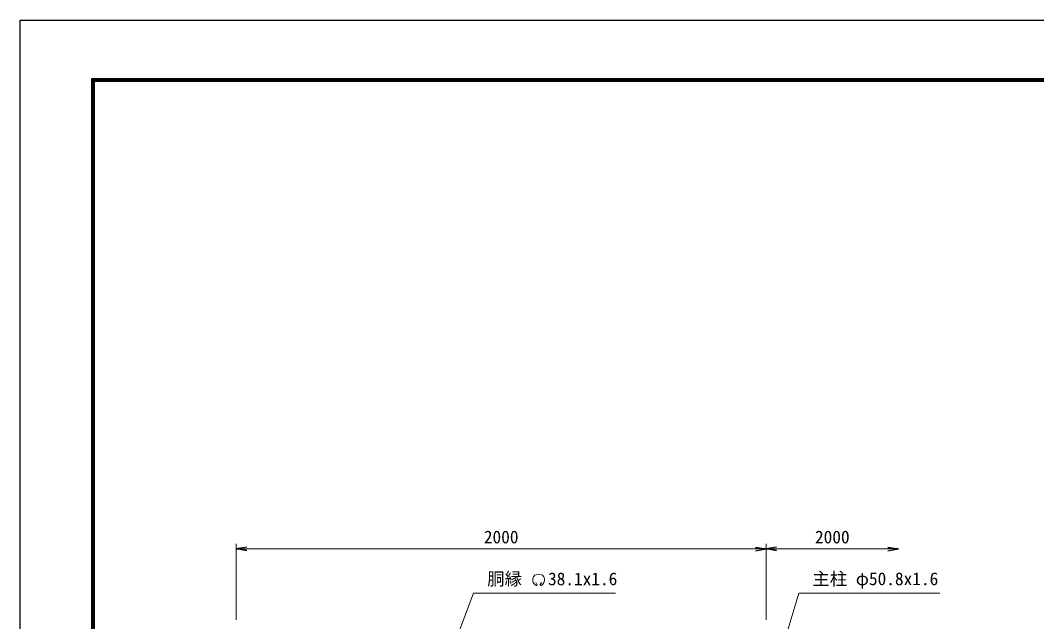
# Model space of a CAD drawing. Units: millimetres, scale not verified. Extents: x -4200 to 4200, y -2970 to 2970.
# Drawn here: x -4200 to -363, y 701 to 2970 of the extents above; entities that cross this region are included whole.
import ezdxf
from ezdxf.enums import TextEntityAlignment as Align

# ---------------------------------------------------------------- set-up
doc = ezdxf.new("R2010")
doc.units = ezdxf.units.MM
doc.header["$LTSCALE"] = 10
for name, color, linetype, lineweight in [('0-3_D-STR-DIM', 7, 'Continuous', 13), ('0-D_D-STR-TXT', 7, 'Continuous', 13), ('0-E_D-TTL', 7, 'Continuous', 25)]:
    doc.layers.add(name, color=color, linetype=linetype, lineweight=lineweight)
doc.layers.add('0-4_0', color=7, linetype='Continuous')
doc.styles.add('ＭＳ ゴシック', font='')
doc.styles.get('ＭＳ ゴシック').set_extended_font_data('MS Gothic')

# ---------------------------------------------------------------- blocks, each defined once
blk = doc.blocks.new('_Open')
at = {"layer": '0-4_0'}
blk.add_line((-10, 1.667), (0, 0), dxfattribs=at)
blk.add_lwpolyline([(-10, -1.667), (0, 0), (-10, 0)], dxfattribs=at)

msp = doc.modelspace()

# ---------------------------------------------------------------- linework, layer by layer
at = {"layer": '0-3_D-STR-DIM'}
for p, q in [((-3384.65, 707.29), (-3384.65, 995.23)), ((-3344.65, 975.23), (-1424.65, 975.23)), ((-1384.65, 707.29), (-1384.65, 995.23)), ((-1384.65, 707.29), (-1384.65, 995.23)), ((-1344.65, 975.23), (-924.65, 975.23))]:
    msp.add_line(p, q, dxfattribs=at)
at = {"layer": '0-D_D-STR-TXT'}
for p, q in [((-2249.34, 841.1), (-2253.48, 848.28)), ((-2236.85, 841.1), (-2232.71, 848.28))]:
    msp.add_line(p, q, dxfattribs=at)
for points in [[(-1952.84, 808.23), (-2489.13, 808.23), (-2547.78, 651.66)], [(-729.04, 808.23), (-1260.7, 808.23), (-1367.98, 450.61)]]:
    msp.add_lwpolyline(points, dxfattribs=at)
for centre, radius, start, end in [((-2243.09, 858.26), 22.5, 294.32478, 245.67522), ((-2251.39, 839.86), 2.37, 245.67522, 30), ((-2234.8, 839.86), 2.37, 150, 294.32478)]:
    msp.add_arc(centre, radius, start, end, dxfattribs=at)
at = {"layer": '0-E_D-TTL', "color": 2}
msp.add_lwpolyline([(-4199.68, 2970.23), (4200.32, 2970.23), (4200.32, -2969.77), (-4199.68, -2969.77)], close=True, dxfattribs=at)
at = {"layer": '0-E_D-TTL'}
for points in [[(-3929.68, 2750.23), (3930.32, 2750.23), (3930.32, -2749.77), (-3929.68, -2749.77)], [(-3927.18, 2747.73), (3927.82, 2747.73), (3927.82, -2747.27), (-3927.18, -2747.27)], [(-3924.68, 2745.23), (3925.32, 2745.23), (3925.32, -2744.77), (-3924.68, -2744.77)], [(-3922.18, 2742.73), (3922.82, 2742.73), (3922.82, -2742.27), (-3922.18, -2742.27)], [(-3919.68, 2740.23), (3920.32, 2740.23), (3920.32, -2739.77), (-3919.68, -2739.77)]]:
    msp.add_lwpolyline(points, close=True, dxfattribs=at)

# ---------------------------------------------------------------- block references
at = {"layer": '0-3_D-STR-DIM', "xscale": 4, "yscale": 4, "rotation": 180}
for p in [(-3384.65, 975.23), (-1384.65, 975.23)]:
    msp.add_blockref('_Open', p, dxfattribs=at)
at = {"layer": '0-3_D-STR-DIM', "xscale": 4, "yscale": 4}
for p in [(-1384.65, 975.23), (-884.65, 975.23)]:
    msp.add_blockref('_Open', p, dxfattribs=at)

# ---------------------------------------------------------------- texts
at = {"layer": '0-3_D-STR-DIM', "style": 'ＭＳ ゴシック'}
for p in [(-2449.9, 981.97), (-1199.9, 981.97)]:
    msp.add_text('2000', height=48.09, dxfattribs=at).set_placement(p, align=Align.BOTTOM_LEFT)
at = {"layer": '0-D_D-STR-TXT', "style": 'ＭＳ ゴシック'}
for s, p in [('胴縁 \u300038.1x1.6', (-2437.2, 824.01)), ('主柱 φ50.8x1.6', (-1209.78, 824.24))]:
    msp.add_text(s, height=48.09, dxfattribs=at).set_placement(p, align=Align.BOTTOM_LEFT)

doc.saveas('drawing.dxf')
